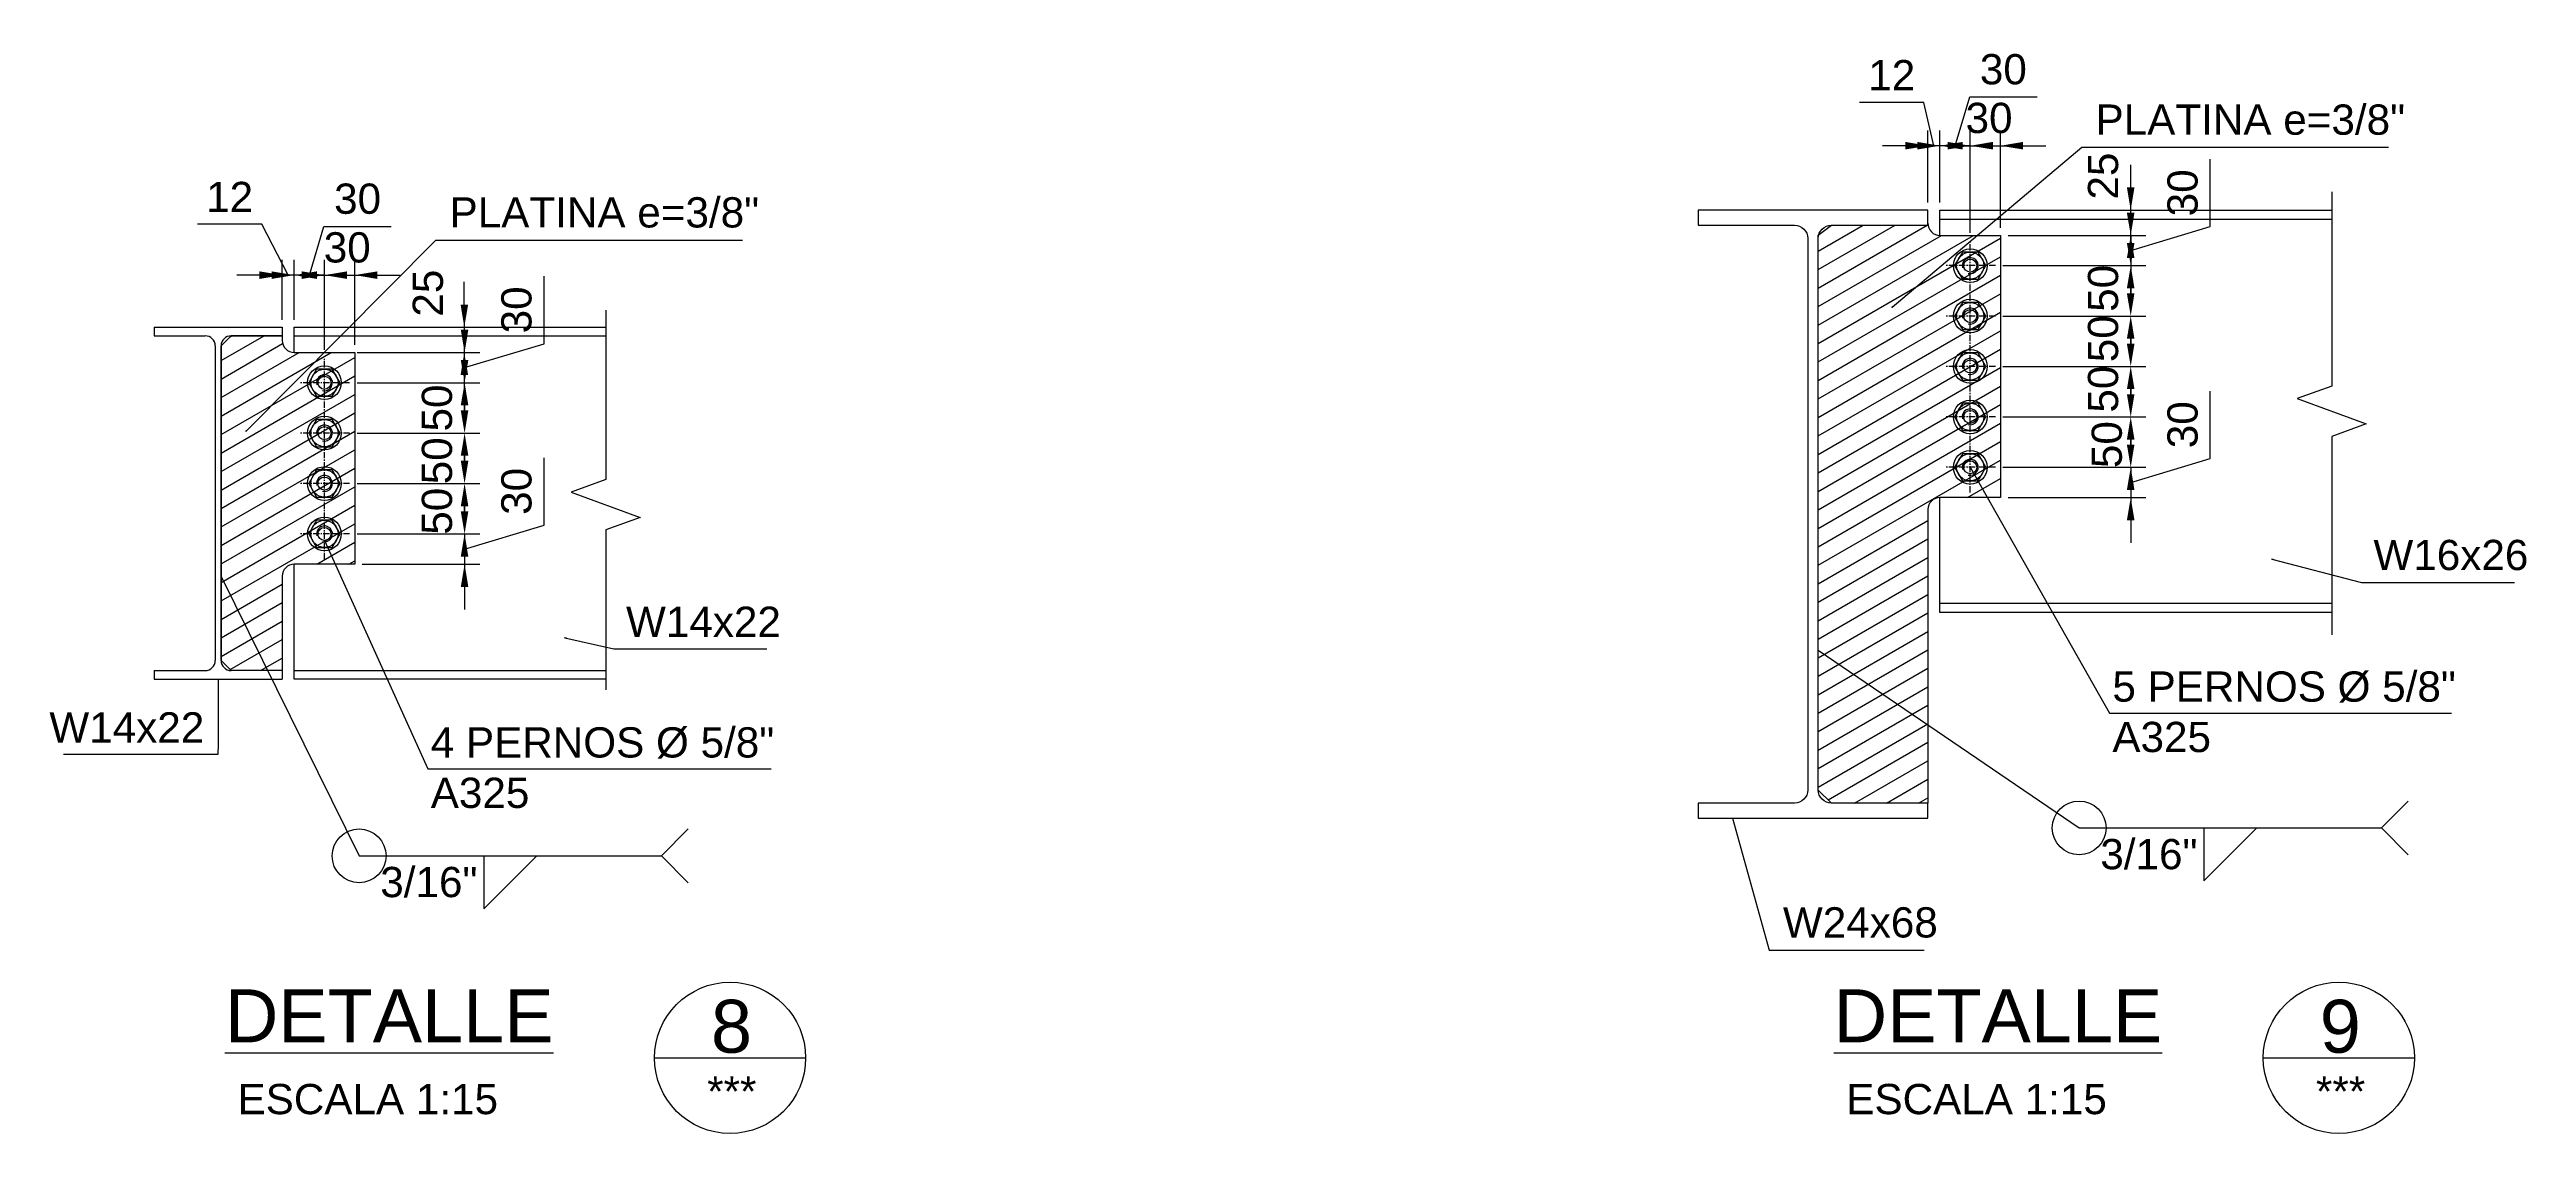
# Model space of a CAD drawing. Header units: millimetres. Extents: x 59135 to 3708801, y -250967 to 196121.
# Drawn here: x 3694605 to 3697063, y 162401 to 163476 of the extents above; entities that cross this region are included whole.
import ezdxf
from ezdxf.enums import TextEntityAlignment as Align

# ---------------------------------------------------------------- set-up
doc = ezdxf.new("R2010")
doc.units = ezdxf.units.MM
doc.header["$LTSCALE"] = 5
doc.header["$PDMODE"] = 3
doc.linetypes.add('CENTER', pattern=[2, 1.25, -0.25, 0.25, -0.25])
doc.layers.get('Defpoints').update_dxf_attribs({"color": 251})
for name, color, linetype in [('EE-5', 7, 'Continuous'), ('EE-ACHURADOS', 9, 'Continuous'), ('EE-CENTROS', 8, 'CENTER'), ('EE-COTAS', 1, 'Continuous'), ('EE-PERNO 5-8', 51, 'Continuous'), ('EE-PLATINA 3-8', 191, 'Continuous'), ('EE-TEXTO 1', 4, 'Continuous'), ('EE-TEXTO 2', 2, 'Continuous'), ('EE-W14x22', 30, 'Continuous'), ('EE-W16x26', 211, 'Continuous'), ('EE-W24x68', 80, 'Continuous')]:
    doc.layers.add(name, color=color, linetype=linetype)
doc.styles.add('ARIAL EE', font='arial.ttf')
doc.dimstyles.new('EE 1_STANDAR', dxfattribs={"dimtxt": 2, "dimasz": 1.5, "dimexe": 1, "dimexo": 0.5, "dimgap": 0.8, "dimtad": 1, "dimdec": 0, "dimdsep": 46, "dimtxsty": 'ARIAL EE', "dimcen": 0.09, "dimclrd": 256, "dimclre": 256, "dimclrt": 2, "dimadec": 0, "dimazin": 0, "dimtfac": 1, "dimtdec": 0, "dimtofl": 0, "dimtmove": 1, "dimatfit": 2, "dimfxl": 1, "dimtolj": 1, "dimlwd": -1, "dimlwe": -1, "dimarcsym": 1})
pattern_1 = [(30, (1366981.603, -14794.613), (-7.9375, 13.74815329), [])]

# ---------------------------------------------------------------- blocks, each defined once
blk = doc.blocks.new('TÍTULO DETALLE')
at = {"layer": 'EE-5'}
blk.add_line((17.55, -1.03), (27.55, -1.03), dxfattribs=at)
blk.add_circle((22.55, -1.03), 5, dxfattribs=at)
at = {"layer": 'EE-TEXTO 1', "style": 'ARIAL EE'}
blk.add_attdef('%%UDETALLE', text='', height=3.5, dxfattribs=at).set_placement((0, 0), align=Align.CENTER)
blk.add_attdef('X', text='', height=3.5, dxfattribs=at).set_placement((22.65, 1.06), align=Align.MIDDLE_CENTER)
at = {"layer": 'EE-TEXTO 2', "style": 'ARIAL EE'}
for tag, p in [('SUBTÍTULO1', (-0.58, -4.97)), ('SUBTÍTULO2', (-0.58, -8.28)), ('SUBTÍTULO3', (-0.56, -11.65)), ('ESCALA', (-1.42, -15.07))]:
    blk.add_attdef(tag, text='', height=2, dxfattribs=at).set_placement(p, align=Align.CENTER)
blk.add_attdef('###', text='', height=2, dxfattribs=at).set_placement((22.67, -3.25), align=Align.MIDDLE_CENTER)
blk = doc.blocks.new('T-5-8')
blk.add_lwpolyline([(-7.8, 13.5), (-15.6, 0), (-7.8, -13.5), (7.8, -13.5), (15.6, 0), (7.8, 13.5)], close=True)
for radius in [16.7, 13.5, 6.44]:
    blk.add_circle((0, 0), radius)
blk.add_arc((0, 0), 7.94, 75, 15)
at = {"layer": 'EE-CENTROS'}
for p, q in [((0, 25), (0, -25)), ((-25, 0), (25, 0))]:
    blk.add_line(p, q, dxfattribs=at)
blk = doc.blocks.new('*D1748')
at = {"layer": 'Defpoints', "color": 0, "transparency": 16777216}
for p in [(3694902.6, 163200.7), (3694902.6, 163175.7), (3695016.5, 163175.7)]:
    blk.add_point(p, dxfattribs=at)
at = {"layer": 'EE-COTAS', "transparency": 16777216}
for p, q in [((3695016.5, 163223.2), (3695016.5, 163245.7)), ((3694910.1, 163200.7), (3695031.5, 163200.7)), ((3694910.1, 163175.7), (3695031.5, 163175.7)), ((3695016.5, 163153.2), (3695016.5, 163130.7))]:
    blk.add_line(p, q, dxfattribs=at)
for points in [[(3695012.8, 163223.2), (3695020.3, 163223.2), (3695016.5, 163200.7)], [(3695012.8, 163153.2), (3695020.3, 163153.2), (3695016.5, 163175.7)]]:
    blk.add_solid(points, dxfattribs=at)
at = {"layer": 'EE-COTAS', "color": 2, "transparency": 16777216, "insert": (3694980.5, 163234.5), "char_height": 30, "attachment_point": 5, "rotation": 90, "style": 'ARIAL EE'}
blk.add_mtext('\\A1;25', dxfattribs=at)
blk = doc.blocks.new('*D1749')
at = {"layer": 'Defpoints', "color": 0, "transparency": 16777216}
for p in [(3694902.7, 163145.7), (3694902.7, 163095.7), (3695016.8, 163095.7)]:
    blk.add_point(p, dxfattribs=at)
at = {"layer": 'EE-COTAS', "transparency": 16777216}
for p, q in [((3695016.8, 163168.2), (3695016.8, 163190.7)), ((3694910.2, 163145.7), (3695031.8, 163145.7)), ((3694910.2, 163095.7), (3695031.8, 163095.7)), ((3695016.8, 163073.2), (3695016.8, 163050.7))]:
    blk.add_line(p, q, dxfattribs=at)
for points in [[(3695013, 163168.2), (3695020.5, 163168.2), (3695016.8, 163145.7)], [(3695013, 163073.2), (3695020.5, 163073.2), (3695016.8, 163095.7)]]:
    blk.add_solid(points, dxfattribs=at)
at = {"layer": 'EE-COTAS', "color": 2, "transparency": 16777216, "insert": (3694989.5, 163120.6), "char_height": 30, "attachment_point": 5, "rotation": 90, "style": 'ARIAL EE'}
blk.add_mtext('\\A1;50', dxfattribs=at)
blk = doc.blocks.new('*D1750')
at = {"layer": 'Defpoints', "color": 0, "transparency": 16777216}
for p in [(3694902.7, 163095.7), (3694902.7, 163045.7), (3695016.8, 163045.7)]:
    blk.add_point(p, dxfattribs=at)
at = {"layer": 'EE-COTAS', "transparency": 16777216}
for p, q in [((3695016.8, 163118.2), (3695016.8, 163140.7)), ((3694910.2, 163095.7), (3695031.8, 163095.7)), ((3694910.2, 163045.7), (3695031.8, 163045.7)), ((3695016.8, 163023.2), (3695016.8, 163000.7))]:
    blk.add_line(p, q, dxfattribs=at)
for points in [[(3695013, 163118.2), (3695020.5, 163118.2), (3695016.8, 163095.7)], [(3695013, 163023.2), (3695020.5, 163023.2), (3695016.8, 163045.7)]]:
    blk.add_solid(points, dxfattribs=at)
at = {"layer": 'EE-COTAS', "color": 2, "transparency": 16777216, "insert": (3694989.5, 163068.2), "char_height": 30, "attachment_point": 5, "rotation": 90, "style": 'ARIAL EE'}
blk.add_mtext('\\A1;50', dxfattribs=at)
blk = doc.blocks.new('*D1751')
at = {"layer": 'Defpoints', "color": 0, "transparency": 16777216}
for p in [(3694902.7, 163045.7), (3694902.7, 162995.7), (3695016.8, 162995.7)]:
    blk.add_point(p, dxfattribs=at)
at = {"layer": 'EE-COTAS', "transparency": 16777216}
for p, q in [((3695016.8, 163068.2), (3695016.8, 163090.7)), ((3694910.2, 163045.7), (3695031.8, 163045.7)), ((3694910.2, 162995.7), (3695031.8, 162995.7)), ((3695016.8, 162973.2), (3695016.8, 162950.7))]:
    blk.add_line(p, q, dxfattribs=at)
for points in [[(3695013, 163068.2), (3695020.5, 163068.2), (3695016.8, 163045.7)], [(3695013, 162973.2), (3695020.5, 162973.2), (3695016.8, 162995.7)]]:
    blk.add_solid(points, dxfattribs=at)
at = {"layer": 'EE-COTAS', "color": 2, "transparency": 16777216, "insert": (3694989.5, 163018.2), "char_height": 30, "attachment_point": 5, "rotation": 90, "style": 'ARIAL EE'}
blk.add_mtext('\\A1;50', dxfattribs=at)
blk = doc.blocks.new('*D1752')
at = {"layer": 'Defpoints', "color": 0, "transparency": 16777216}
for p in [(3694902.7, 162995.7), (3694907.7, 162965.7), (3695016.8, 162965.7)]:
    blk.add_point(p, dxfattribs=at)
at = {"layer": 'EE-COTAS', "transparency": 16777216}
for p, q in [((3695095.8, 163004.4), (3695095.8, 163071.3)), ((3695016.8, 163018.2), (3695016.8, 163040.7)), ((3694910.2, 162995.7), (3695031.8, 162995.7)), ((3695016.8, 162980.7), (3695095.8, 163004.4)), ((3695016.8, 162995.7), (3695016.8, 162965.7)), ((3694915.2, 162965.7), (3695031.8, 162965.7)), ((3695016.8, 162943.2), (3695016.8, 162920.7))]:
    blk.add_line(p, q, dxfattribs=at)
for points in [[(3695013, 163018.2), (3695020.5, 163018.2), (3695016.8, 162995.7)], [(3695013, 162943.2), (3695020.5, 162943.2), (3695016.8, 162965.7)]]:
    blk.add_solid(points, dxfattribs=at)
at = {"layer": 'EE-COTAS', "color": 2, "transparency": 16777216, "insert": (3695068.4, 163037.9), "char_height": 30, "attachment_point": 5, "rotation": 90, "style": 'ARIAL EE'}
blk.add_mtext('\\A1;30', dxfattribs=at)
blk = doc.blocks.new('*D1753')
at = {"layer": 'Defpoints', "color": 0, "transparency": 16777216}
for p in [(3694877.7, 163252.4), (3694877.7, 163170.7), (3694907.7, 163175.7)]:
    blk.add_point(p, dxfattribs=at)
at = {"layer": 'EE-COTAS', "transparency": 16777216}
for p, q in [((3694877.7, 163178.2), (3694877.7, 163267.4)), ((3694907.7, 163183.2), (3694907.7, 163267.4)), ((3694855.2, 163252.4), (3694832.7, 163252.4)), ((3694930.2, 163252.4), (3694952.7, 163252.4))]:
    blk.add_line(p, q, dxfattribs=at)
for points in [[(3694855.2, 163256.1), (3694855.2, 163248.6), (3694877.7, 163252.4)], [(3694930.2, 163256.1), (3694930.2, 163248.6), (3694907.7, 163252.4)]]:
    blk.add_solid(points, dxfattribs=at)
at = {"layer": 'EE-COTAS', "color": 2, "transparency": 16777216, "insert": (3694900.3, 163279.7), "char_height": 30, "attachment_point": 5, "style": 'ARIAL EE'}
blk.add_mtext('\\A1;30', dxfattribs=at)
blk = doc.blocks.new('*D1754')
at = {"layer": 'Defpoints', "color": 0, "transparency": 16777216}
for p in [(3694847.7, 163252.4), (3694847.7, 163200.7), (3694877.7, 163170.7)]:
    blk.add_point(p, dxfattribs=at)
at = {"layer": 'EE-COTAS', "transparency": 16777216}
for p, q in [((3694862.7, 163252.4), (3694877.2, 163300.7)), ((3694877.2, 163300.7), (3694944, 163300.7)), ((3694847.7, 163208.2), (3694847.7, 163267.4)), ((3694877.7, 163178.2), (3694877.7, 163267.4)), ((3694825.2, 163252.4), (3694802.7, 163252.4)), ((3694877.7, 163252.4), (3694847.7, 163252.4)), ((3694900.2, 163252.4), (3694922.7, 163252.4))]:
    blk.add_line(p, q, dxfattribs=at)
for points in [[(3694825.2, 163256.1), (3694825.2, 163248.6), (3694847.7, 163252.4)], [(3694900.2, 163256.1), (3694900.2, 163248.6), (3694877.7, 163252.4)]]:
    blk.add_solid(points, dxfattribs=at)
at = {"layer": 'EE-COTAS', "color": 2, "transparency": 16777216, "insert": (3694910.6, 163328), "char_height": 30, "attachment_point": 5, "style": 'ARIAL EE'}
blk.add_mtext('\\A1;30', dxfattribs=at)
blk = doc.blocks.new('*D1755')
at = {"layer": 'Defpoints', "color": 0, "transparency": 16777216}
for p in [(3694835.7, 163252.4), (3694835.7, 163200.7), (3694847.7, 163200.7)]:
    blk.add_point(p, dxfattribs=at)
at = {"layer": 'EE-COTAS', "transparency": 16777216}
for p, q in [((3694815.5, 163302.9), (3694751.7, 163302.9)), ((3694841.7, 163252.4), (3694815.5, 163302.9)), ((3694835.7, 163208.2), (3694835.7, 163267.4)), ((3694847.7, 163208.2), (3694847.7, 163267.4)), ((3694813.2, 163252.4), (3694790.7, 163252.4)), ((3694847.7, 163252.4), (3694835.7, 163252.4)), ((3694870.2, 163252.4), (3694892.7, 163252.4))]:
    blk.add_line(p, q, dxfattribs=at)
for points in [[(3694813.2, 163256.1), (3694813.2, 163248.6), (3694835.7, 163252.4)], [(3694870.2, 163256.1), (3694870.2, 163248.6), (3694847.7, 163252.4)]]:
    blk.add_solid(points, dxfattribs=at)
at = {"layer": 'EE-COTAS', "color": 2, "transparency": 16777216, "insert": (3694783.6, 163329.9), "char_height": 30, "attachment_point": 5, "style": 'ARIAL EE'}
blk.add_mtext('\\A1;12', dxfattribs=at)
blk = doc.blocks.new('al_rededor')
blk.add_circle((0, 0), 1.78)
blk = doc.blocks.new('AWS-FILL')
for p, q in [((0, 0), (20, 0)), ((8.25, -3.5), (11.75, 0)), ((8.25, 0), (8.25, -3.5))]:
    blk.add_line(p, q)
at = {"layer": 'EE-TEXTO 2', "style": 'ARIAL EE', "flags": 12}
blk.add_attdef('VALOR_SOLDADURA', text='', height=2, dxfattribs=at).set_placement((7.83, -2.73), align=Align.RIGHT)
blk.add_attdef('DE-TANTO-CADA-TANTO', (12.68, -2.68), '', height=2, dxfattribs=at)
blk = doc.blocks.new('OBSERVACION')
for q in [(1.78, 1.78), (1.78, -1.78)]:
    blk.add_line((0, 0), q)
at = {"layer": 'EE-TEXTO 2', "style": 'ARIAL EE', "flags": 4}
blk.add_attdef('OBSERVACION', (2.3, -1.07), '', height=2, dxfattribs=at)
blk = doc.blocks.new('WF 24x68')
blk.add_lwpolyline([(114, 0), (114, 14.9), (18.25, 14.9, -0.4142136), (5.25, 27.9), (5.25, 575.1, -0.4142136), (18.25, 588.1), (114, 588.1), (114, 603), (-114, 603), (-114, 588.1), (-18.25, 588.1, -0.4142136), (-5.25, 575.1), (-5.25, 27.9, -0.4142136), (-18.25, 14.9), (-114, 14.9), (-114, 0)], format="xyb", close=True)
blk = doc.blocks.new('*D1756')
at = {"layer": 'Defpoints', "color": 0, "transparency": 16777216}
for p in [(3696541.1, 163316.8), (3696541.1, 163291.8), (3696670.4, 163291.8)]:
    blk.add_point(p, dxfattribs=at)
at = {"layer": 'EE-COTAS', "transparency": 16777216}
for p, q in [((3696670.4, 163339.3), (3696670.4, 163361.8)), ((3696548.6, 163316.8), (3696685.4, 163316.8)), ((3696548.6, 163291.8), (3696685.4, 163291.8)), ((3696670.4, 163269.3), (3696670.4, 163246.8))]:
    blk.add_line(p, q, dxfattribs=at)
for points in [[(3696666.6, 163339.3), (3696674.1, 163339.3), (3696670.4, 163316.8)], [(3696666.6, 163269.3), (3696674.1, 163269.3), (3696670.4, 163291.8)]]:
    blk.add_solid(points, dxfattribs=at)
at = {"layer": 'EE-COTAS', "color": 2, "transparency": 16777216, "insert": (3696643.1, 163350.6), "char_height": 30, "attachment_point": 5, "rotation": 90, "style": 'ARIAL EE'}
blk.add_mtext('\\A1;25', dxfattribs=at)
blk = doc.blocks.new('*D1757')
at = {"layer": 'Defpoints', "color": 0, "transparency": 16777216}
for p in [(3696541.1, 163291.8), (3696536.1, 163261.8), (3696670.4, 163261.8)]:
    blk.add_point(p, dxfattribs=at)
at = {"layer": 'EE-COTAS', "transparency": 16777216}
for p, q in [((3696749.4, 163300.5), (3696749.4, 163367.4)), ((3696670.4, 163314.3), (3696670.4, 163336.8)), ((3696548.6, 163291.8), (3696685.4, 163291.8)), ((3696670.4, 163276.8), (3696749.4, 163300.5)), ((3696670.4, 163291.8), (3696670.4, 163261.8)), ((3696543.6, 163261.8), (3696685.4, 163261.8)), ((3696670.4, 163239.3), (3696670.4, 163216.8))]:
    blk.add_line(p, q, dxfattribs=at)
for points in [[(3696666.6, 163314.3), (3696674.1, 163314.3), (3696670.4, 163291.8)], [(3696666.6, 163239.3), (3696674.1, 163239.3), (3696670.4, 163261.8)]]:
    blk.add_solid(points, dxfattribs=at)
at = {"layer": 'EE-COTAS', "color": 2, "transparency": 16777216, "insert": (3696722, 163334), "char_height": 30, "attachment_point": 5, "rotation": 90, "style": 'ARIAL EE'}
blk.add_mtext('\\A1;30', dxfattribs=at)
blk = doc.blocks.new('*D1758')
at = {"layer": 'Defpoints', "color": 0, "transparency": 16777216}
for p in [(3696536.1, 163261.8), (3696536.1, 163211.8), (3696670.4, 163211.8)]:
    blk.add_point(p, dxfattribs=at)
at = {"layer": 'EE-COTAS', "transparency": 16777216}
for p, q in [((3696670.4, 163284.3), (3696670.4, 163306.8)), ((3696543.6, 163261.8), (3696685.4, 163261.8)), ((3696543.6, 163211.8), (3696685.4, 163211.8)), ((3696670.4, 163189.3), (3696670.4, 163166.8))]:
    blk.add_line(p, q, dxfattribs=at)
for points in [[(3696666.6, 163284.3), (3696674.1, 163284.3), (3696670.4, 163261.8)], [(3696666.6, 163189.3), (3696674.1, 163189.3), (3696670.4, 163211.8)]]:
    blk.add_solid(points, dxfattribs=at)
at = {"layer": 'EE-COTAS', "color": 2, "transparency": 16777216, "insert": (3696643.1, 163239.3), "char_height": 30, "attachment_point": 5, "rotation": 90, "style": 'ARIAL EE'}
blk.add_mtext('\\A1;50', dxfattribs=at)
blk = doc.blocks.new('*D1759')
at = {"layer": 'Defpoints', "color": 0, "transparency": 16777216}
for p in [(3696536.1, 163211.8), (3696536.1, 163161.8), (3696670.4, 163161.8)]:
    blk.add_point(p, dxfattribs=at)
at = {"layer": 'EE-COTAS', "transparency": 16777216}
for p, q in [((3696670.4, 163234.3), (3696670.4, 163256.8)), ((3696543.6, 163211.8), (3696685.4, 163211.8)), ((3696543.6, 163161.8), (3696685.4, 163161.8)), ((3696670.4, 163139.3), (3696670.4, 163116.8))]:
    blk.add_line(p, q, dxfattribs=at)
for points in [[(3696666.6, 163234.3), (3696674.1, 163234.3), (3696670.4, 163211.8)], [(3696666.6, 163139.3), (3696674.1, 163139.3), (3696670.4, 163161.8)]]:
    blk.add_solid(points, dxfattribs=at)
at = {"layer": 'EE-COTAS', "color": 2, "transparency": 16777216, "insert": (3696643.1, 163189.3), "char_height": 30, "attachment_point": 5, "rotation": 90, "style": 'ARIAL EE'}
blk.add_mtext('\\A1;50', dxfattribs=at)
blk = doc.blocks.new('*D1760')
at = {"layer": 'Defpoints', "color": 0, "transparency": 16777216}
for p in [(3696536.1, 163161.8), (3696536.1, 163111.8), (3696670.4, 163111.8)]:
    blk.add_point(p, dxfattribs=at)
at = {"layer": 'EE-COTAS', "transparency": 16777216}
for p, q in [((3696670.4, 163184.3), (3696670.4, 163206.8)), ((3696543.6, 163161.8), (3696685.4, 163161.8)), ((3696543.6, 163111.8), (3696685.4, 163111.8)), ((3696670.4, 163089.3), (3696670.4, 163066.8))]:
    blk.add_line(p, q, dxfattribs=at)
for points in [[(3696666.6, 163184.3), (3696674.1, 163184.3), (3696670.4, 163161.8)], [(3696666.6, 163089.3), (3696674.1, 163089.3), (3696670.4, 163111.8)]]:
    blk.add_solid(points, dxfattribs=at)
at = {"layer": 'EE-COTAS', "color": 2, "transparency": 16777216, "insert": (3696643.1, 163139.3), "char_height": 30, "attachment_point": 5, "rotation": 90, "style": 'ARIAL EE'}
blk.add_mtext('\\A1;50', dxfattribs=at)
blk = doc.blocks.new('*D1761')
at = {"layer": 'Defpoints', "color": 0, "transparency": 16777216}
for p in [(3696536.1, 163111.8), (3696536.1, 163061.8), (3696670.4, 163061.8)]:
    blk.add_point(p, dxfattribs=at)
at = {"layer": 'EE-COTAS', "transparency": 16777216}
for p, q in [((3696670.4, 163134.3), (3696670.4, 163156.8)), ((3696543.6, 163111.8), (3696685.4, 163111.8)), ((3696543.6, 163061.8), (3696685.4, 163061.8)), ((3696670.4, 163039.3), (3696670.4, 163016.8))]:
    blk.add_line(p, q, dxfattribs=at)
for points in [[(3696666.6, 163134.3), (3696674.1, 163134.3), (3696670.4, 163111.8)], [(3696666.6, 163039.3), (3696674.1, 163039.3), (3696670.4, 163061.8)]]:
    blk.add_solid(points, dxfattribs=at)
at = {"layer": 'EE-COTAS', "color": 2, "transparency": 16777216, "insert": (3696646.8, 163084.3), "char_height": 30, "attachment_point": 5, "rotation": 90, "style": 'ARIAL EE'}
blk.add_mtext('\\A1;50', dxfattribs=at)
blk = doc.blocks.new('*D1762')
at = {"layer": 'Defpoints', "color": 0, "transparency": 16777216}
for p in [(3696536.1, 163061.8), (3696541.1, 163031.8), (3696670.4, 163031.8)]:
    blk.add_point(p, dxfattribs=at)
at = {"layer": 'EE-COTAS', "transparency": 16777216}
for p, q in [((3696749.4, 163070.5), (3696749.4, 163137.4)), ((3696670.4, 163084.3), (3696670.4, 163106.8)), ((3696543.6, 163061.8), (3696685.4, 163061.8)), ((3696670.4, 163046.8), (3696749.4, 163070.5)), ((3696670.4, 163061.8), (3696670.4, 163031.8)), ((3696548.6, 163031.8), (3696685.4, 163031.8)), ((3696670.4, 163009.3), (3696670.4, 162986.8))]:
    blk.add_line(p, q, dxfattribs=at)
for points in [[(3696666.6, 163084.3), (3696674.1, 163084.3), (3696670.4, 163061.8)], [(3696666.6, 163009.3), (3696674.1, 163009.3), (3696670.4, 163031.8)]]:
    blk.add_solid(points, dxfattribs=at)
at = {"layer": 'EE-COTAS', "color": 2, "transparency": 16777216, "insert": (3696722, 163104), "char_height": 30, "attachment_point": 5, "rotation": 90, "style": 'ARIAL EE'}
blk.add_mtext('\\A1;30', dxfattribs=at)
blk = doc.blocks.new('*D1763')
at = {"layer": 'Defpoints', "color": 0, "transparency": 16777216}
for p in [(3696511.1, 163380.7), (3696511.1, 163286.8), (3696541.1, 163291.8)]:
    blk.add_point(p, dxfattribs=at)
at = {"layer": 'EE-COTAS', "transparency": 16777216}
for p, q in [((3696488.6, 163380.7), (3696466.1, 163380.7)), ((3696511.1, 163294.3), (3696511.1, 163395.7)), ((3696541.1, 163299.3), (3696541.1, 163395.7)), ((3696563.6, 163380.7), (3696586.1, 163380.7))]:
    blk.add_line(p, q, dxfattribs=at)
for points in [[(3696488.6, 163384.5), (3696488.6, 163377), (3696511.1, 163380.7)], [(3696563.6, 163384.5), (3696563.6, 163377), (3696541.1, 163380.7)]]:
    blk.add_solid(points, dxfattribs=at)
at = {"layer": 'EE-COTAS', "color": 2, "transparency": 16777216, "insert": (3696529.8, 163408.1), "char_height": 30, "attachment_point": 5, "style": 'ARIAL EE'}
blk.add_mtext('\\A1;30', dxfattribs=at)
blk = doc.blocks.new('*D1764')
at = {"layer": 'Defpoints', "color": 0, "transparency": 16777216}
for p in [(3696481.1, 163380.7), (3696481.1, 163316.8), (3696511.1, 163286.8)]:
    blk.add_point(p, dxfattribs=at)
at = {"layer": 'EE-COTAS', "transparency": 16777216}
for p, q in [((3696496.1, 163380.7), (3696510.6, 163429.1)), ((3696510.6, 163429.1), (3696577.4, 163429.1)), ((3696458.6, 163380.7), (3696436.1, 163380.7)), ((3696481.1, 163324.3), (3696481.1, 163395.7)), ((3696511.1, 163380.7), (3696481.1, 163380.7)), ((3696511.1, 163294.3), (3696511.1, 163395.7)), ((3696533.6, 163380.7), (3696556.1, 163380.7))]:
    blk.add_line(p, q, dxfattribs=at)
for points in [[(3696458.6, 163384.5), (3696458.6, 163377), (3696481.1, 163380.7)], [(3696533.6, 163384.5), (3696533.6, 163377), (3696511.1, 163380.7)]]:
    blk.add_solid(points, dxfattribs=at)
at = {"layer": 'EE-COTAS', "color": 2, "transparency": 16777216, "insert": (3696544, 163456.4), "char_height": 30, "attachment_point": 5, "style": 'ARIAL EE'}
blk.add_mtext('\\A1;30', dxfattribs=at)
blk = doc.blocks.new('*D1765')
at = {"layer": 'Defpoints', "color": 0, "transparency": 16777216}
for p in [(3696469.1, 163380.7), (3696469.1, 163316.8), (3696481.1, 163316.8)]:
    blk.add_point(p, dxfattribs=at)
at = {"layer": 'EE-COTAS', "transparency": 16777216}
for p, q in [((3696465.1, 163423.6), (3696401.2, 163423.6)), ((3696475.1, 163380.7), (3696465.1, 163423.6)), ((3696446.6, 163380.7), (3696424.1, 163380.7)), ((3696469.1, 163324.3), (3696469.1, 163395.7)), ((3696481.1, 163380.7), (3696469.1, 163380.7)), ((3696481.1, 163324.3), (3696481.1, 163395.7)), ((3696503.6, 163380.7), (3696526.1, 163380.7))]:
    blk.add_line(p, q, dxfattribs=at)
for points in [[(3696446.6, 163384.5), (3696446.6, 163377), (3696469.1, 163380.7)], [(3696503.6, 163384.5), (3696503.6, 163377), (3696481.1, 163380.7)]]:
    blk.add_solid(points, dxfattribs=at)
at = {"layer": 'EE-COTAS', "color": 2, "transparency": 16777216, "insert": (3696433.2, 163450.7), "char_height": 30, "attachment_point": 5, "style": 'ARIAL EE'}
blk.add_mtext('\\A1;12', dxfattribs=at)
blk = doc.blocks.new('*D1766')
at = {"layer": 'Defpoints', "color": 0, "transparency": 16777216}
for p in [(3694907.7, 163175.7), (3695016.8, 163175.7), (3694902.7, 163145.7)]:
    blk.add_point(p, dxfattribs=at)
at = {"layer": 'EE-COTAS', "transparency": 16777216}
for p, q in [((3695095.8, 163184.4), (3695095.8, 163251.3)), ((3695016.8, 163198.2), (3695016.8, 163220.7)), ((3695016.8, 163160.7), (3695095.8, 163184.4)), ((3694915.2, 163175.7), (3695031.8, 163175.7)), ((3695016.8, 163145.7), (3695016.8, 163175.7)), ((3694910.2, 163145.7), (3695031.8, 163145.7)), ((3695016.8, 163123.2), (3695016.8, 163100.7))]:
    blk.add_line(p, q, dxfattribs=at)
for points in [[(3695013, 163198.2), (3695020.5, 163198.2), (3695016.8, 163175.7)], [(3695013, 163123.2), (3695020.5, 163123.2), (3695016.8, 163145.7)]]:
    blk.add_solid(points, dxfattribs=at)
at = {"layer": 'EE-COTAS', "color": 2, "transparency": 16777216, "insert": (3695068.4, 163217.9), "char_height": 30, "attachment_point": 5, "rotation": 90, "style": 'ARIAL EE'}
blk.add_mtext('\\A1;30', dxfattribs=at)

msp = doc.modelspace()

# ---------------------------------------------------------------- hatches: boundary and pattern name
at = {"layer": 'EE-ACHURADOS'}
h = msp.add_hatch(dxfattribs=at)
h.set_pattern_fill('LINE', color=256, scale=5, angle=30)
h.set_pattern_definition(pattern_1)
edge = h.paths.add_edge_path()
edge.add_line((3696469.1, 163019.8), (3696469.1, 162728.7))
edge.add_line((3696469.1, 162728.7), (3696373.3, 162728.7))
edge.add_line((3696373.3, 162728.7), (3696360.3, 162741.7))
edge.add_line((3696360.3, 162741.7), (3696360.3, 163291.9))
edge.add_line((3696360.3, 163291.9), (3696373.3, 163301.9))
edge.add_line((3696373.3, 163301.9), (3696469.1, 163301.9))
edge.add_line((3696469.1, 163301.9), (3696469.1, 163303.8))
edge.add_arc((3696481.1, 163303.8), 12, 180, 270)
edge.add_line((3696481.1, 163291.8), (3696541.1, 163291.8))
edge.add_line((3696541.1, 163291.8), (3696541.1, 163031.8))
edge.add_line((3696541.1, 163031.8), (3696481.1, 163031.8))
edge.add_arc((3696481.1, 163019.8), 12, 90, 180.187)
h = msp.add_hatch(dxfattribs=at)
h.set_pattern_fill('LINE', color=256, scale=5, angle=30)
h.set_pattern_definition(pattern_1)
edge = h.paths.add_edge_path()
edge.add_line((3694835.7, 162953.7), (3694835.7, 162860.2))
edge.add_line((3694835.7, 162860.2), (3694785.1, 162860.2))
edge.add_line((3694785.1, 162860.2), (3694775.1, 162870.2))
edge.add_line((3694775.1, 162870.2), (3694775.1, 163182.2))
edge.add_line((3694775.1, 163182.2), (3694785.1, 163192.2))
edge.add_line((3694785.1, 163192.2), (3694835.7, 163192.2))
edge.add_line((3694835.7, 163192.2), (3694835.7, 163187.7))
edge.add_arc((3694847.7, 163187.7), 12, 180, 270)
edge.add_line((3694847.7, 163175.7), (3694907.7, 163175.7))
edge.add_line((3694907.7, 163175.7), (3694907.7, 162965.7))
edge.add_line((3694907.7, 162965.7), (3694847.7, 162965.7))
edge.add_arc((3694847.7, 162953.7), 12, 90, 180.187)

# ---------------------------------------------------------------- linework, layer by layer
at = {"layer": 'EE-COTAS', "linetype": 'Continuous'}
for points in [[(3696869.9, 163335.1), (3696869.9, 163142.4), (3696835.5, 163129.9), (3696904.2, 163104.9), (3696869.9, 163092.4), (3696869.9, 162895.7)], [(3695156.9, 163217.7), (3695156.9, 163049.6), (3695122.5, 163037.1), (3695191.2, 163012.1), (3695156.9, 162999.6), (3695156.9, 162841)]]:
    msp.add_lwpolyline(points, dxfattribs=at)
at = {"layer": 'EE-PLATINA 3-8'}
for points in [[(3696469.1, 163019.8), (3696469.1, 162728.7), (3696373.3, 162728.7), (3696360.3, 162741.7), (3696360.3, 163291.9), (3696373.3, 163301.9), (3696469.1, 163301.9), (3696469.1, 163303.8, 0.414214), (3696481.1, 163291.8), (3696541.1, 163291.8), (3696541.1, 163031.8), (3696481.1, 163031.8, 0.41517), (3696469.1, 163019.8, -1.00327)], [(3694835.7, 162953.7), (3694835.7, 162860.2), (3694785.1, 162860.2), (3694775.1, 162870.2), (3694775.1, 163182.2), (3694785.1, 163192.2), (3694835.7, 163192.2), (3694835.7, 163187.7, 0.414214), (3694847.7, 163175.7), (3694907.7, 163175.7), (3694907.7, 162965.7), (3694847.7, 162965.7, 0.41517), (3694835.7, 162953.7, -1.00327)]]:
    msp.add_lwpolyline(points, format="xyb", dxfattribs=at)
at = {"layer": 'EE-W14x22'}
for p, q in [((3694708.7, 163200.7), (3694835.7, 163200.7)), ((3694708.7, 163200.7), (3694708.7, 163192.2)), ((3694708.7, 163192.2), (3694759.3, 163192.2)), ((3694835.7, 163192.2), (3694785.1, 163192.2)), ((3694835.7, 163200.7), (3694835.7, 163192.2)), ((3694847.7, 163192.2), (3695156.9, 163192.2)), ((3694769.3, 163182.2), (3694769.3, 162870.2)), ((3694775.1, 163182.2), (3694775.1, 162870.2)), ((3694708.7, 162860.2), (3694708.7, 162851.7)), ((3694708.7, 162860.2), (3694759.3, 162860.2)), ((3694708.7, 162851.7), (3694835.7, 162851.7)), ((3694835.7, 162860.2), (3694785.1, 162860.2)), ((3694835.7, 162860.2), (3694835.7, 162851.7)), ((3694847.7, 162860.2), (3695156.9, 162860.2))]:
    msp.add_line(p, q, dxfattribs=at)
for points in [[(3694847.7, 163175.7), (3694847.7, 163200.7), (3695156.9, 163200.7)], [(3695156.9, 162851.7), (3694847.7, 162851.7), (3694847.7, 162965.7)]]:
    msp.add_lwpolyline(points, dxfattribs=at)
for centre, start, end in [((3694759.3, 163182.2), 0, 90), ((3694785.1, 163182.2), 90, 180), ((3694759.3, 162870.2), 270, 0), ((3694785.1, 162870.2), 180, 270)]:
    msp.add_arc(centre, 10, start, end, dxfattribs=at)
at = {"layer": 'EE-W16x26'}
for points in [[(3696481.1, 163291.8), (3696481.1, 163316.8), (3696869.9, 163316.8)], [(3696481.1, 163291.8), (3696481.1, 163308), (3696869.9, 163308)], [(3696869.9, 162917.8), (3696481.1, 162917.8), (3696481.1, 163031.8)], [(3696869.9, 162926.6), (3696481.1, 162926.6), (3696481.1, 163031.8)]]:
    msp.add_lwpolyline(points, dxfattribs=at)

# ---------------------------------------------------------------- block references
at = {"layer": 'EE-COTAS', "xscale": 15, "yscale": 15, "zscale": 15}
for name, p in [('al_rededor', (3696619.2, 162704.1)), ('OBSERVACION', (3696919.2, 162704.1)), ('al_rededor', (3694912.1, 162676.4)), ('OBSERVACION', (3695212.1, 162676.4))]:
    msp.add_blockref(name, p, dxfattribs=at)
for p in [(3696619.2, 162704.1), (3694912.1, 162676.4)]:
    msp.add_blockref('AWS-FILL', p, dxfattribs=at).add_auto_attribs({'VALOR_SOLDADURA': '3/16"'})
at = {"layer": 'EE-COTAS'}
ref = msp.add_blockref('TÍTULO DETALLE', (3694942, 162491.5), dxfattribs=dict(at, xscale=15, yscale=15, zscale=15))
ref.add_attrib('ESCALA', 'ESCALA 1:15', dxfattribs={"layer": 'EE-TEXTO 2', "height": 30, "style": 'ARIAL EE'}).set_placement((3694920.7, 162420.2), align=Align.CENTER)
ref.add_attrib('%%UDETALLE', '%%UDETALLE', dxfattribs={"layer": 'EE-TEXTO 1', "height": 52.5, "style": 'ARIAL EE'}).set_placement((3694942, 162491.5), align=Align.CENTER)
ref.add_attrib('###', '***', dxfattribs={"layer": 'EE-TEXTO 2', "height": 30, "style": 'ARIAL EE'}).set_placement((3695282, 162442.8), align=Align.MIDDLE_CENTER)
ref.add_attrib('X', '8', dxfattribs={"layer": 'EE-TEXTO 1', "height": 52.5, "style": 'ARIAL EE'}).set_placement((3695281.7, 162507.4), align=Align.MIDDLE_CENTER)
ref = msp.add_blockref('TÍTULO DETALLE', (3696538.7, 162491.5), dxfattribs=dict(at, xscale=15, yscale=15, zscale=15))
ref.add_attrib('ESCALA', 'ESCALA 1:15', dxfattribs={"layer": 'EE-TEXTO 2', "height": 30, "style": 'ARIAL EE'}).set_placement((3696517.4, 162420.2), align=Align.CENTER)
ref.add_attrib('%%UDETALLE', '%%UDETALLE', dxfattribs={"layer": 'EE-TEXTO 1', "height": 52.5, "style": 'ARIAL EE'}).set_placement((3696538.7, 162491.5), align=Align.CENTER)
ref.add_attrib('###', '***', dxfattribs={"layer": 'EE-TEXTO 2', "height": 30, "style": 'ARIAL EE'}).set_placement((3696878.7, 162442.8), align=Align.MIDDLE_CENTER)
ref.add_attrib('X', '9', dxfattribs={"layer": 'EE-TEXTO 1', "height": 52.5, "style": 'ARIAL EE'}).set_placement((3696878.4, 162507.4), align=Align.MIDDLE_CENTER)
at = {"layer": 'EE-PERNO 5-8', "rotation": 180}
for p in [(3696511.1, 163261.8), (3696511.1, 163211.8), (3696511.1, 163161.8), (3694877.7, 163145.7), (3696511.1, 163111.8), (3694877.7, 163095.7), (3696511.1, 163061.8), (3694877.7, 163045.7), (3694877.7, 162995.7)]:
    msp.add_blockref('T-5-8', p, dxfattribs=at)
at = {"layer": 'EE-W24x68'}
msp.add_blockref('WF 24x68', (3696355.1, 162713.8), dxfattribs=at)

# ---------------------------------------------------------------- texts
at = {"layer": 'EE-COTAS', "color": 2, "char_height": 30, "style": 'ARIAL EE'}
for s, insert, width, attachment_point in [('PLATINA e=3/8"', (3696635.5, 163391.2), 320.341, 7), ('PLATINA e=3/8"', (3695001.9, 163299.2), 320.341, 7), ('W16x26', (3696911.3, 162959.4), 34.874, 7), ('W14x22', (3695177, 162893.6), 34.874, 7), ('5 PERNOS %%C 5/8" A325', (3696652.2, 162778.9), 343.784, 7), ('W14x22', (3694758.4, 162788.8), 34.874, 9), ('4 PERNOS %%C 5/8" A325', (3694983.2, 162723.5), 343.784, 7), ('W24x68', (3696325.2, 162595), 34.874, 7)]:
    msp.add_mtext(s, dxfattribs=dict(at, insert=insert, width=width, attachment_point=attachment_point))

# ---------------------------------------------------------------- dimensions: what is measured, and where the dimension line sits
at = {"layer": 'EE-COTAS'}
for base, p1, p2, picture, middle in [((3696469.1, 163380.7), (3696481.1, 163316.8), (3696469.1, 163316.8), '*D1765', (3696453.1, 163423.6)), ((3696511.1, 163380.7), (3696541.1, 163291.8), (3696511.1, 163286.8), '*D1763', (3696529.8, 163380.7)), ((3694835.7, 163252.4), (3694847.7, 163200.7), (3694835.7, 163200.7), '*D1755', (3694803.5, 163302.9)), ((3694877.7, 163252.4), (3694907.7, 163175.7), (3694877.7, 163170.7), '*D1753', (3694900.3, 163252.4))]:
    dim = msp.add_linear_dim(base=base, p1=p1, p2=p2, dimstyle='EE 1_STANDAR', dxfattribs=at)
    dim.commit()
    dim.dimension.update_dxf_attribs({"geometry": picture, "text_midpoint": middle, "dimtype": 160})
for base, p1, p2, picture, middle in [((3696481.1, 163380.7), (3696511.1, 163286.8), (3696481.1, 163316.8), '*D1764', (3696522.6, 163456.4)), ((3694847.7, 163252.4), (3694877.7, 163170.7), (3694847.7, 163200.7), '*D1754', (3694889.2, 163328))]:
    dim = msp.add_linear_dim(base=base, p1=p1, p2=p2, dimstyle='EE 1_STANDAR', dxfattribs=at)
    dim.commit()
    dim.dimension.update_dxf_attribs({"geometry": picture, "text_midpoint": middle})
for base, p1, p2, angle, picture, middle in [((3696670.4, 163261.8), (3696541.1, 163291.8), (3696536.1, 163261.8), 90, '*D1757', (3696722, 163312.5)), ((3695016.8, 163175.7), (3694902.7, 163145.7), (3694907.7, 163175.7), 270, '*D1766', (3695068.4, 163196.4)), ((3696670.4, 163031.8), (3696536.1, 163061.8), (3696541.1, 163031.8), 90, '*D1762', (3696722, 163082.5)), ((3695016.8, 162965.7), (3694902.7, 162995.7), (3694907.7, 162965.7), 90, '*D1752', (3695068.4, 163016.4))]:
    dim = msp.add_linear_dim(base=base, p1=p1, p2=p2, angle=angle, dimstyle='EE 1_STANDAR', dxfattribs=at)
    dim.commit()
    dim.dimension.update_dxf_attribs({"geometry": picture, "text_midpoint": middle})
for base, p1, p2, picture, middle in [((3696670.4, 163291.8), (3696541.1, 163316.8), (3696541.1, 163291.8), '*D1756', (3696670.4, 163350.6)), ((3696670.4, 163211.8), (3696536.1, 163261.8), (3696536.1, 163211.8), '*D1758', (3696670.4, 163239.3)), ((3695016.5, 163175.7), (3694902.6, 163200.7), (3694902.6, 163175.7), '*D1748', (3695007.8, 163234.5)), ((3696670.4, 163161.8), (3696536.1, 163211.8), (3696536.1, 163161.8), '*D1759', (3696670.4, 163189.3)), ((3695016.8, 163095.7), (3694902.7, 163145.7), (3694902.7, 163095.7), '*D1749', (3695016.8, 163120.6)), ((3696670.4, 163111.8), (3696536.1, 163161.8), (3696536.1, 163111.8), '*D1760', (3696670.4, 163139.3)), ((3695016.8, 163045.7), (3694902.7, 163095.7), (3694902.7, 163045.7), '*D1750', (3695016.8, 163068.2)), ((3696670.4, 163061.8), (3696536.1, 163111.8), (3696536.1, 163061.8), '*D1761', (3696674.1, 163084.3)), ((3695016.8, 162995.7), (3694902.7, 163045.7), (3694902.7, 162995.7), '*D1751', (3695016.8, 163018.2))]:
    dim = msp.add_linear_dim(base=base, p1=p1, p2=p2, angle=90, dimstyle='EE 1_STANDAR', dxfattribs=at)
    dim.commit()
    dim.dimension.update_dxf_attribs({"geometry": picture, "text_midpoint": middle, "dimtype": 160})

# ---------------------------------------------------------------- leaders
at = {"layer": 'EE-COTAS', "annotation_type": 0, "has_hookline": 1}
for points, override, hookline_direction, text_width in [([(3696433.5, 163220.6), (3696622, 163379.2), (3696623.5, 163379.2)], {"dimscale": 0, "dimgap": 0.8, "dimtad": 1, "dimldrblk": 'DOT'}, 0, 302), ([(3694799.9, 163097.6), (3694988.4, 163287.2), (3694989.9, 163287.2)], {"dimscale": 0, "dimgap": 0.8, "dimtad": 1, "dimldrblk": 'DOT'}, 0, 302), ([(3696511.1, 163061.8), (3696649.3, 162818), (3696650.8, 162818)], {"dimscale": 0, "dimgap": 0.8, "dimtad": 1}, 0, 337.3), ([(3694877.7, 162989.3), (3694980.3, 162762.6), (3694981.8, 162762.6)], {"dimscale": 0, "dimgap": 0.8, "dimtad": 1}, 0, 338.5), ([(3696810.6, 162970.7), (3696899.3, 162947.4)], {"dimscale": 0, "dimgap": 0.8, "dimtad": 1, "dimldrblk": 'DOT'}, 0, 151.3), ([(3695116.4, 162892.8), (3695165, 162881.6)], {"dimscale": 0, "dimgap": 0.8, "dimtad": 1, "dimldrblk": 'DOT'}, 0, 151), ([(3694772.2, 162851.7), (3694772.2, 162787.1), (3694771.9, 162776.8), (3694770.4, 162776.8)], {"dimscale": 0, "dimgap": 0.8, "dimtad": 1}, 1, 151), ([(3696275.1, 162713.8), (3696311.7, 162583), (3696313.2, 162583)], {"dimscale": 0, "dimgap": 0.8, "dimtad": 1}, 0, 151.4)]:
    msp.add_leader(points, dimstyle='EE 1_STANDAR', override=override, dxfattribs=dict(at, hookline_direction=hookline_direction, text_width=text_width))
at = {"layer": 'EE-COTAS'}
for points in [[(3694775.1, 162953.5), (3694912.1, 162676.4)], [(3696360.3, 162880.4), (3696619.2, 162704.1)]]:
    msp.add_leader(points, dimstyle='EE 1_STANDAR', override={"dimscale": 0, "dimgap": 0.8, "dimtad": 1}, dxfattribs=at)

doc.saveas('drawing.dxf')
